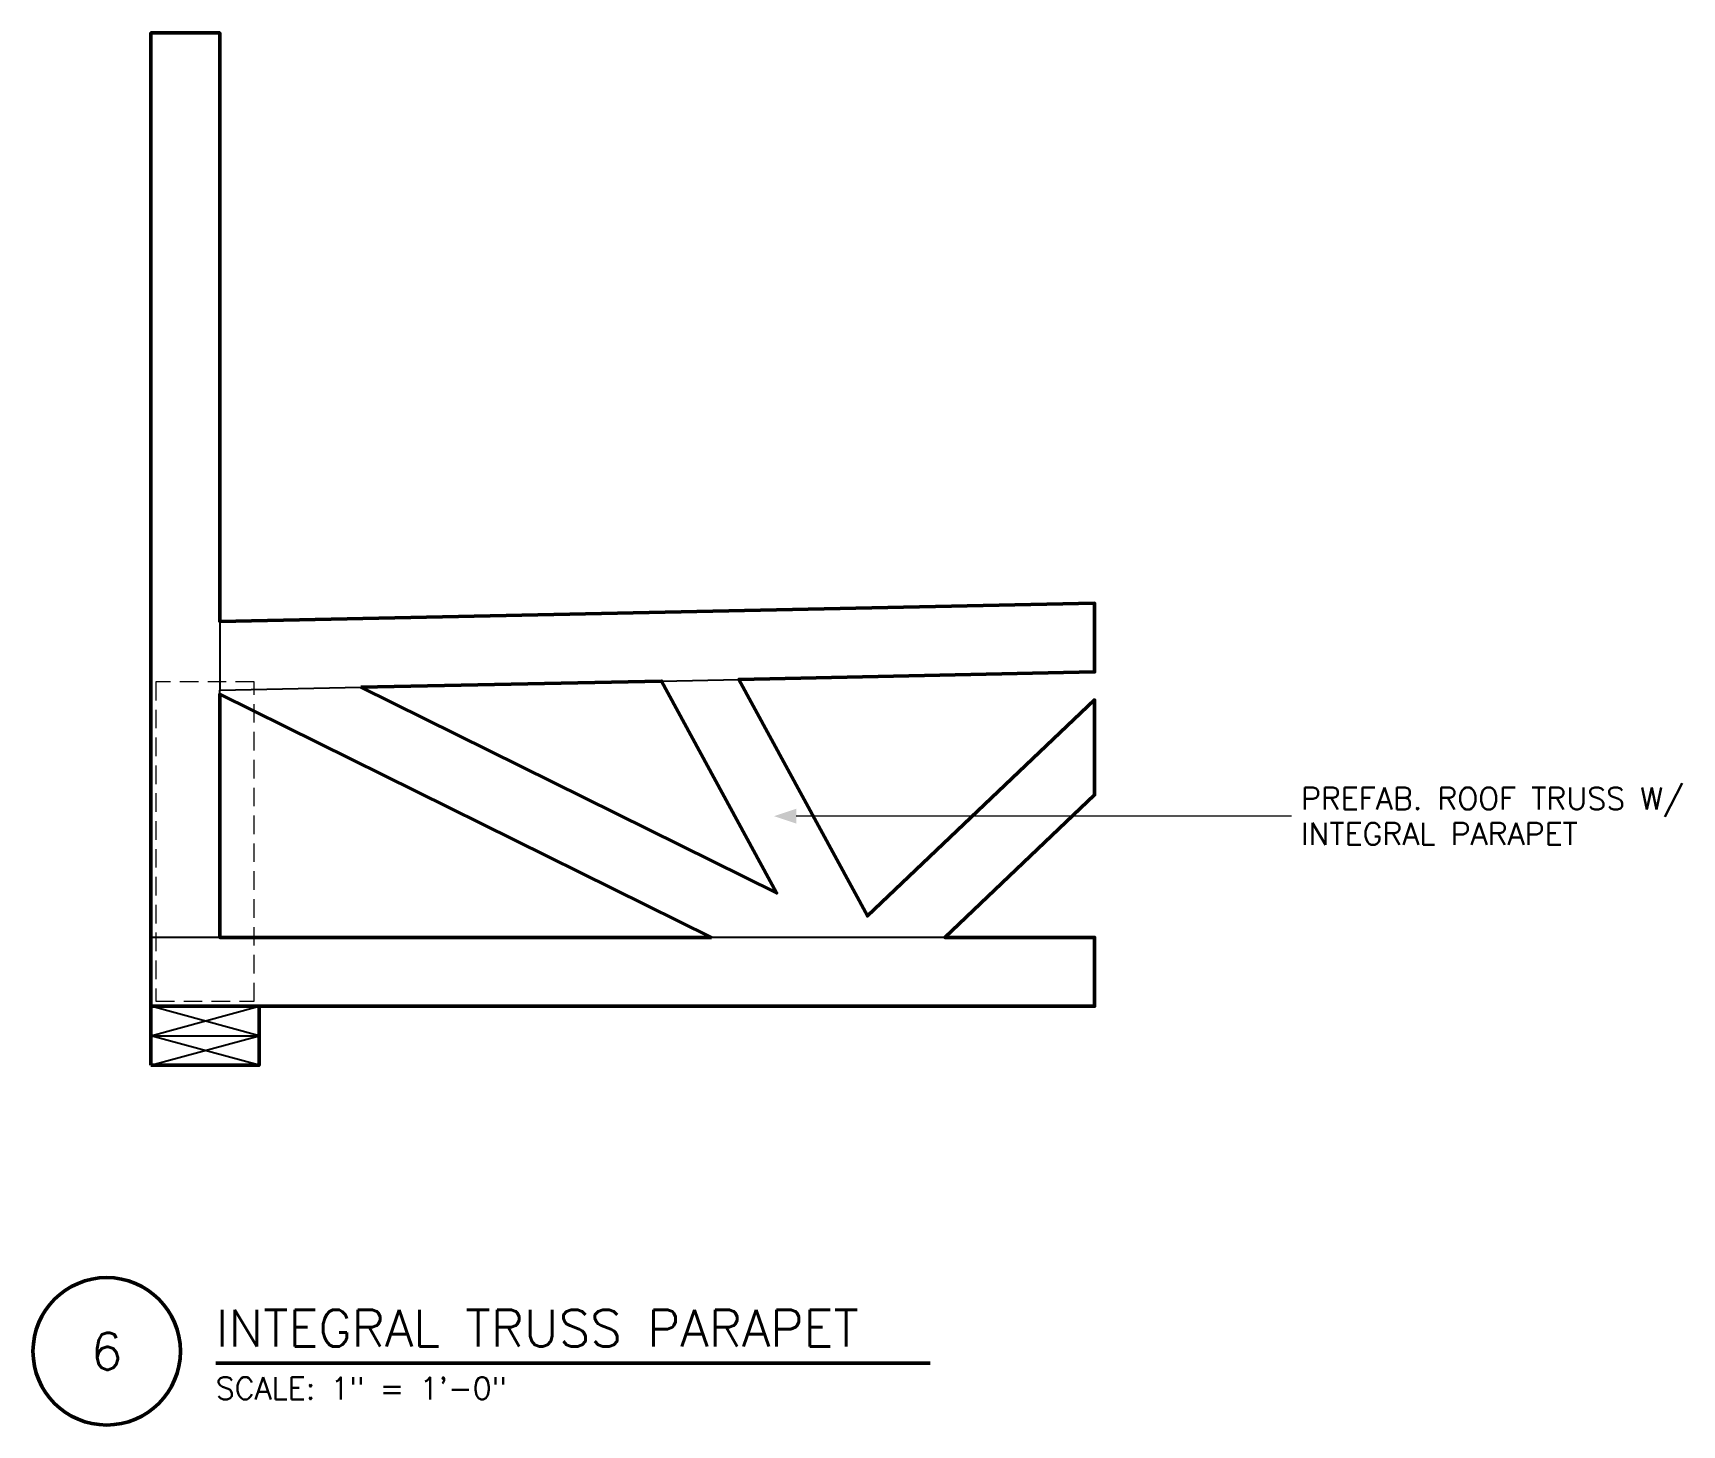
# Model space of a CAD drawing. Header units: inches. Extents: x -6 to 77.9, y -18.3 to 52.5.
import ezdxf
from ezdxf.enums import TextEntityAlignment as Align

# ---------------------------------------------------------------- set-up
doc = ezdxf.new("R2010")
doc.units = ezdxf.units.IN
doc.header["$MEASUREMENT"] = 0
doc.linetypes.add('DASHED', pattern=[1.417323, 0.944882, -0.472441])
for name, color, linetype, lineweight in [('S-ANNO-NOTE', 7, 'CONTINUOUS', 18), ('S-ANNO-TTLB', 7, 'CONTINUOUS', 50), ('S-DETL-BYND', 7, 'CONTINUOUS', 25), ('S-DETL-CUT', 7, 'CONTINUOUS', 50), ('S-DETL-HIDN', 7, 'DASHED', 18)]:
    doc.layers.add(name, color=color, linetype=linetype, lineweight=lineweight)
doc.styles.add('KERF', font='romans.shx')

msp = doc.modelspace()

# ---------------------------------------------------------------- hatches: boundary and pattern name
at = {"layer": 'S-ANNO-NOTE', "lineweight": 50}
msp.add_hatch(color=256, dxfattribs=at).paths.add_polyline_path([(31.697324, 12.667938), (32.822324, 12.292938), (32.822324, 13.042938)])

# ---------------------------------------------------------------- linework, layer by layer
at = {"layer": 'S-ANNO-NOTE', "lineweight": 18}
msp.add_lwpolyline([(58.02, 12.667938), (56.52, 12.667938), (32.822324, 12.667938)], dxfattribs=at)
at = {"layer": 'S-ANNO-TTLB', "lineweight": 50}
msp.add_lwpolyline([(-6, -14.55, 1), (1.5, -14.55, 1)], format="xyb", close=True, dxfattribs=at)
msp.add_lwpolyline([(3.3, -15.15), (39.639286, -15.15)], dxfattribs=at)
at = {"layer": 'S-DETL-BYND', "lineweight": 25}
for points in [[(3.5, 22.572917), (3.5, 19.072157), (10.684476, 19.221834)], [(25.971128, 19.540306), (29.90992, 19.622364)], [(3.5, 18.870232), (3.5, 19.072157)], [(3.5, 6.5), (0, 6.5)], [(40.378374, 6.5), (28.513633, 6.5)], [(0, 0), (5.5, 1.5), (0, 3)], [(5.5, 0), (0, 1.5), (5.5, 3)], [(0, 1.5), (5.5, 1.5)]]:
    msp.add_lwpolyline(points, dxfattribs=at)
at = {"layer": 'S-DETL-CUT', "lineweight": 50}
msp.add_lwpolyline([(5.5, 3), (48, 3), (48, 6.5), (40.378374, 6.5), (48, 13.750969), (48, 18.581858), (36.447677, 7.59135), (29.90992, 19.622364), (48, 19.999241), (48, 23.5), (3.5, 22.572917), (3.5, 52.5), (0, 52.5), (0, 6.5), (0, 3)], dxfattribs=at)
for points in [[(10.684476, 19.221834), (25.971128, 19.540306), (31.82559, 8.766716)], [(28.513633, 6.5), (3.5, 6.5), (3.5, 18.870232)], [(0, 0), (5.5, 0), (5.5, 3), (0, 3)]]:
    msp.add_lwpolyline(points, close=True, dxfattribs=at)
at = {"layer": 'S-DETL-HIDN', "linetype": 'DASHED', "lineweight": 18}
msp.add_lwpolyline([(0.25, 3.25), (5.25, 3.25), (5.25, 19.499241), (0.25, 19.499241)], close=True, dxfattribs=at)

# ---------------------------------------------------------------- texts
at = {"layer": 'S-ANNO-NOTE', "lineweight": 18, "style": 'KERF'}
for s, p in [('PREFAB. ROOF TRUSS W/', (58.5, 13.005438)), ('INTEGRAL PARAPET', (58.5, 11.205438))]:
    msp.add_text(s, height=1.125, dxfattribs=at).set_placement(p)
at = {"layer": 'S-ANNO-TTLB', "lineweight": 50, "style": 'KERF'}
msp.add_text('INTEGRAL TRUSS PARAPET', height=1.875, dxfattribs=at).set_placement((3.3, -14.31))
msp.add_text('6', height=1.875, dxfattribs=at).set_placement((-2.25, -14.55), align=Align.MIDDLE_CENTER)
at = {"layer": 'S-ANNO-TTLB', "lineweight": 18, "style": 'KERF'}
msp.add_text('SCALE: 1" = 1\'-0"', height=1.125, dxfattribs=at).set_placement((3.3, -16.995))

doc.saveas('drawing.dxf')
